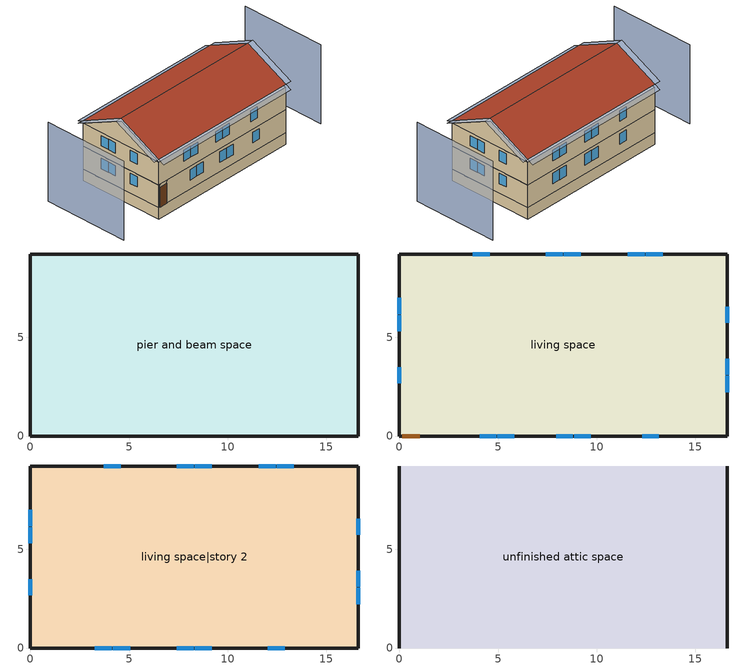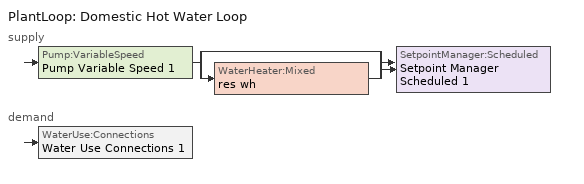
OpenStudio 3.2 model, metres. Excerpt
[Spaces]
pier and beam space
 floor foundation (FloorFndGrndUnfinSlab): 0,0 0,9.23 16.61,9.23 16.61,0 z0
 wall outside (WallExtUninsUnfin): 0,9.23 0,0 16.61,0 16.61,9.23 0,9.23 z0:1.22
living space
 floor to pier and beam space (FloorPBInsFin Reversed): 0,0 0,9.23 16.61,9.23 16.61,0 z1.22
 wall outside (WallExtInsFin): 0,9.23 0,0 0.13,0 1.05,0 16.61,0 16.61,9.23 0,9.23 z1.22:3.66
 window (WindowConstruction): 4.07,0 4.91,0 / 4.97,0 5.81,0 / 7.96,0 8.8,0 / 8.86,0 9.7,0 / 12.3,0 13.14,0 z2.23:3.35; 13.34,9.23 12.49,9.23 / 12.43,9.23 11.58,9.23 / 9.19,9.23 8.34,9.23 / 8.28,9.23 7.42,9.23 / 4.58,9.23 3.73,9.23 z2.21:3.35; 0,7.01 0,6.18 / 0,6.12 0,5.3 / 0,3.49 0,2.67 / 16.61,2.22 16.61,3.05 / 16.61,3.11 16.61,3.93 / 16.61,5.74 16.61,6.56 z2.26:3.35
 door (Door): 0.15,0 1.02,0 z1.22:3.35
living space|story 2
 floor to living space (FloorFinUninsFin): 0,0 0,9.23 16.61,9.23 16.61,0 z3.66
 wall outside (WallExtInsFin): 0,9.23 0,0 16.61,0 16.61,9.23 0,9.23 z3.66:6.1
 window (WindowConstruction): 3.26,0 4.12,0 / 4.18,0 5.05,0 / 7.41,0 8.28,0 / 8.34,0 9.21,0 / 12.03,0 12.89,0 z4.63:5.79; 13.34,9.23 12.49,9.23 / 12.43,9.23 11.58,9.23 / 9.19,9.23 8.34,9.23 / 8.28,9.23 7.42,9.23 / 4.58,9.23 3.73,9.23 z4.65:5.79; 0,7.01 0,6.18 / 0,6.12 0,5.3 / 0,3.49 0,2.67 / 16.61,2.22 16.61,3.05 / 16.61,3.11 16.61,3.93 / 16.61,5.74 16.61,6.56 z4.7:5.79
unfinished attic space
 floor to living space|story 2 (FloorFinInsUnfinAttic): 0,9.23 16.61,9.23 16.61,0 0,0 z6.1
 wall outside (WallExtUninsUnfin): 0,4.61,8.4 0,9.23,6.1 0,0,6.1; 16.61,4.61,8.4 16.61,0,6.1 16.61,9.23,6.1
 roof outside (RoofUnfinInsExt): 16.61,4.61,8.71 0,4.61,8.71 0,0,6.4 16.61,0,6.4; 0,4.61,8.71 16.61,4.61,8.71 16.61,9.23,6.4 0,9.23,6.4
shading: -4.57,9.23 -4.57,0 / 21.19,0 21.19,9.23 z0:8.4; 16.61,5.74 16.61,6.56 / 16.61,2.22 16.61,3.05 / 0,6.12 0,5.3 / 0,7.01 0,6.18 / 0,3.49 0,2.67 / 16.61,3.11 16.61,3.93 z4.7:5.79; 16.61,5.74 16.61,6.56 / 0,6.12 0,5.3 / 0,3.49 0,2.67 / 0,7.01 0,6.18 / 16.61,2.22 16.61,3.05 / 16.61,3.11 16.61,3.93 z2.26:3.35; 9.19,9.23 8.34,9.23 / 13.34,9.23 12.49,9.23 / 4.58,9.23 3.73,9.23 / 8.28,9.23 7.42,9.23 / 12.43,9.23 11.58,9.23 z4.65:5.79; 12.43,9.23 11.58,9.23 / 13.34,9.23 12.49,9.23 / 4.58,9.23 3.73,9.23 / 8.28,9.23 7.42,9.23 / 9.19,9.23 8.34,9.23 z2.21:3.35; 8.86,0 9.7,0 / 7.96,0 8.8,0 / 4.97,0 5.81,0 / 12.3,0 13.14,0 / 4.07,0 4.91,0 z2.23:3.35; 7.41,0 8.28,0 / 4.18,0 5.05,0 / 3.26,0 4.12,0 / 8.34,0 9.21,0 / 12.03,0 12.89,0 z4.63:5.79; 17.22,0,6.4 17.22,4.61,8.71 16.61,4.61,8.71 16.61,0,6.4; -0.61,4.61,8.71 -0.61,0,6.4 0,0,6.4 0,4.61,8.71; 0,-0.61,6.1 16.61,-0.61,6.1 16.61,0,6.4 0,0,6.4; -0.61,9.23,6.4 -0.61,4.61,8.71 0,4.61,8.71 0,9.23,6.4; 17.22,4.61,8.71 17.22,9.23,6.4 16.61,9.23,6.4 16.61,4.61,8.71; 16.61,9.84,6.1 0,9.84,6.1 0,9.23,6.4 16.61,9.23,6.4
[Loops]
PlantLoop 'Domestic Hot Water Loop'
 supply: Pump:VariableSpeed 'Pump Variable Speed 1' > split
  | bypass
  | WaterHeater:Mixed 'res wh'
  join > SetpointManager:Scheduled 'Setpoint Manager Scheduled 1'
 demand: WaterUse:Connections 'Water Use Connections 1'
[Building]
Building 1: North Axis {deg}=90; Standards Number of Stories=2; Standards Number of Above Ground Stories=2; Standards Building Type=singlefamilydetached; Standards Number of Living Units=1
[Site]
Burlington International Ap_VT_USA: Latitude {deg}=44.47; Longitude {deg}=-73.15; Time Zone {hr}=-5; Elevation {m}=101; Terrain=Suburbs
[ClimateZones]
Climate Zone Institution Name 1=Building America; Climate Zone Document Year 1=0; Climate Zone Value 1=Cold
[Site:WaterMainsTemperature]
Calculation Method=Correlation; Annual Average Outdoor Air Temperature {C}=7.86614; Maximum Difference In Monthly Average Outdoor Air Temperatures {deltaC}=28.2745
[Site:GroundTemperature:Deep]
7.86614, 7.86614, 7.86614, 7.86614, 7.86614, 7.86614, 7.86614, 7.86614, 7.86614, 7.86614, 7.86614, 7.86614
[Material] Roughness=Rough
Name | Thickness {m} | Conductivity {W/m-K} | Density {kg/m3} | Specific Heat {J/kg-K} | Thermal Absorptance | Solar Absorptance | Visible Absorptance
Drywall 0.5 in. | 0.0127 | 0.160291 | 801 | 837.4 | 0.9 | 0.5 | 0.1
FloorUATrussandIns | 0.0889 | 0.0564573 | 50.7834 | 1165.1 | 0.9 | 0.5 | 0.9
FloorUAAdditionalCeilingIns | 0.196342 | 0.0539976 | 16.02 | 1046.75
Asphalt Shingles, Medium | 0.009525 | 0.162714 | 1121.4 | 1465.45 | 0.91 | 0.85 | 0.85
RoofSheathing | 0.01905 | 0.115458 | 512.64 | 1214.23 | 0.82 | 0.3 | 0.3
RoofUARoofIns | 0.18415 | 8.02397 | 37.0049 | 1207.88 | 0.91 | 0.85 | 0.91
Vinyl, Light | 0.009525 | 0.089435 | 177.822 | 1046.75 | 0.9 | 0.3 | 0.3
WallSheathing | 0.0127 | 0.115458 | 512.64 | 1214.23 | 0.82 | 0.3 | 0.3
WallStudAndCavity | 0.1397 | 0.0591464 | 148.393 | 1174.04 | 0.9 | 0.3 | 0.9
WallStudAndCavity 1 | 0.0889 | 0.393744 | 83.0341 | 1211.67 | 0.9 | 0.3 | 0.9
WallStudAndCavity 2 | 0.0889 | 0.397942 | 83.0341 | 1211.67 | 0.82 | 0.3 | 0.3
res furniture material living space | 0.1524 | 0.115458 | 640.8 | 1214.23 | 0.9 | 0.6 | 0.1
FloorIns | 0.1397 | 0.0345145 | 106.365 | 1151.69 | 0.82 | 0.3 | 0.3
Wood Floor | 0.015875 | 0.115458 | 544.68 | 1214.23
Floor Covering | 0.0127 | 0.0433444 | 54.468 | 1339.84 | 0.9 | 0.9
FootingMaterial | 0.2032 | 1.803125 | 2242.8 | 837.4 | 0.9
Concrete 4.0 in. | 0.1016 | 1.803125 | 2242.8 | 837.4 | 0.9
FloorFinStudAndAirFloor | 0.1397 | 0.557395 | 67.691 | 1210.98 | 0.9 | 0.5 | 0.9
DoorMaterial | 0.04445 | 0.0612267 | 512.64 | 1214.23 | 0.82 | 0.3 | 0.3
[Construction]
FloorFinInsUnfinAttic: Drywall 0.5 in., FloorUATrussandIns, FloorUAAdditionalCeilingIns
RoofUnfinInsExt: Asphalt Shingles, Medium, RoofSheathing, RoofUARoofIns
WallExtInsFin: Vinyl, Light, WallSheathing, WallStudAndCavity, Drywall 0.5 in.
WallExtUninsUnfin: Vinyl, Light, WallSheathing, WallStudAndCavity 1
WallIntFinUninsFin: WallStudAndCavity 2, Drywall 0.5 in.
res furniture construction living space; res furniture construction living space|story 2: res furniture material living space
FloorPBInsFin Reversed: Floor Covering, Wood Floor, RoofSheathing, FloorIns
FootingConstruction: FootingMaterial
FloorFndGrndUnfinSlab: Concrete 4.0 in.
FloorFinUninsFin: Drywall 0.5 in., FloorFinStudAndAirFloor, RoofSheathing, Wood Floor, Floor Covering
WindowConstruction: WindowMaterial
Door: DoorMaterial
[WindowMaterial:SimpleGlazingSystem]
WindowMaterial: U-Factor {W/m2-K}=1.93052; Solar Heat Gain Coefficient=0.49
[ThermalZone] Use Ideal Air Loads=No
Name | Thermostat
living zone | living zone temperature setpoint
unfinished attic zone; pier and beam zone
[Sizing:Zone] Zone Cooling Design Supply Air Temperature Input Method=SupplyAirTemperature; Zone Cooling Design Supply Air Temperature {C}=14; Zone Cooling Design Supply Air Temperature Difference {deltaC}=11.11; Zone Heating Design Supply Air Temperature Input Method=SupplyAirTemperature; Zone Heating Design Supply Air Temperature {C}=40; Zone Heating Design Supply Air Temperature Difference {deltaC}=11.11; Zone Cooling Design Supply Air Humidity Ratio {kg-H2O/kg-air}=0.0085; Zone Heating Design Supply Air Humidity Ratio {kg-H2O/kg-air}=0.008; Cooling Design Air Flow Method=DesignDay; Heating Design Air Flow Method=DesignDay; Account for Dedicated Outdoor Air System=No; Dedicated Outdoor Air System Control Strategy=NeutralSupplyAir; Dedicated Outdoor Air Low Setpoint Temperature for Design {C}=autosize; Dedicated Outdoor Air High Setpoint Temperature for Design {C}=autosize
living zone; unfinished attic zone; pier and beam zone
[Zone equipment]
living zone: res unit heater propane unitary system
[Space]
Name | Space Type | Thermal Zone | Building Unit
living space; living space|story 2 | Space Type 1 | living zone | unit 1
unfinished attic space | Space Type 2 | unfinished attic zone
pier and beam space | Space Type 3 | pier and beam zone
[SpaceType]
Name | Standards Space Type
Space Type 1 | living
Space Type 2 | unfinished attic
Space Type 3 | pier and beam
[BuildingUnit]
unit 1: Building Unit Type=Residential
[External:File]
schedules.csv: File=schedules.csv
[People:Definition] Number of People Calculation Method=People; Number of People {people}=1; Fraction Radiant=0.319734; Sensible Heat Fraction=0.573; Carbon Dioxide Generation Rate {m3/s-W}=0; Enable ASHRAE 55 Comfort Warnings=No; Mean Radiant Temperature Calculation Type=ZoneAveraged
res occupants|living space; res occupants|living space|story 2
[People] Number of People Schedule=occupants; Activity Level Schedule=res occupants activity schedule; Multiplier=1
Name | People Definition | Space or SpaceType
res occupants|living space | res occupants|living space | living space
res occupants|living space|story 2 | res occupants|living space|story 2 | living space|story 2
[InternalMass:Definition] Design Level Calculation Method=SurfaceArea
Name | Construction | Surface Area {m2}
living space Partition; living space|story 2 Partition | WallIntFinUninsFin | 153.336
res furniture mass living space | res furniture construction living space | 61.3346
res furniture mass living space|story 2 | res furniture construction living space|story 2 | 61.3346
[InternalMass] Multiplier=1
Name | Internal Mass Definition | Space or SpaceType
living space Partition | living space Partition | living space
living space|story 2 Partition | living space|story 2 Partition | living space|story 2
res furniture mass living space | res furniture mass living space | living space
res furniture mass living space|story 2 | res furniture mass living space|story 2 | living space|story 2
[Foundation:Kiva]
Foundation Kiva 1: Wall Height Above Grade {m}=0.2032; Wall Depth Below Slab {m}=0.2032; Footing Wall Construction=FootingConstruction
[Foundation:Kiva:Settings]
Soil Conductivity {W/m-K}=1.731; Soil Density {kg/m3}=1842.3; Soil Specific Heat {J/kg-K}=418.7; Ground Solar Absorptivity=0.9; Ground Thermal Absorptivity=0.9; Ground Surface Roughness {m}=0.03; Far-Field Width {m}=40; Deep-Ground Boundary Condition=ZeroFlux; Deep-Ground Depth {m}=40; Minimum Cell Dimension {m}=0.02; Maximum Cell Growth Coefficient=1.5; Simulation Timestep=Hourly
[SurfaceProperty:ExposedFoundationPerimeter]
Surface 18: Exposed Perimeter Calculation Method=TotalExposedPerimeter; Total Exposed Perimeter {m}=51.6862
[PlantLoop]
Domestic Hot Water Loop: Glycol Concentration=0; Maximum Loop Flow Rate {m3/s}=0.01; Plant Loop Volume {m3}=0.003; Load Distribution Scheme=Optimal
[Sizing:Plant]
Domestic Hot Water Loop: Loop Type=Heating; Design Loop Exit Temperature {C}=51.6667; Loop Design Temperature Difference {deltaC}=5.55556; Sizing Option=NonCoincident; Zone Timesteps in Averaging Window=1; Coincident Sizing Factor Mode=None
[Pump:VariableSpeed]
Pump Variable Speed 1: Rated Flow Rate {m3/s}=0.01; Rated Pump Head {Pa}=1; Rated Power Consumption {W}=0; Motor Efficiency=1; Fraction of Motor Inefficiencies to Fluid Stream=0; Coefficient 1 of the Part Load Performance Curve=0; Coefficient 2 of the Part Load Performance Curve=1; Coefficient 3 of the Part Load Performance Curve=0; Coefficient 4 of the Part Load Performance Curve=0; Pump Control Type=Intermittent; Skin Loss Radiative Fraction=0.5; Design Power Sizing Method=PowerPerFlowPerPressure; Design Electric Power per Unit Flow Rate {W/(m3/s)}=348701.1; Design Shaft Power per Unit Flow Rate per Unit Head {W-s/m3-Pa}=1.28205; Design Minimum Flow Rate Fraction=0
[SetpointManager:Scheduled]
Setpoint Manager Scheduled 1: Control Variable=Temperature; Schedule=dhw temp
[WaterHeater:Mixed]
res wh: Tank Volume {m3}=0.00378541; Setpoint Temperature Schedule=WH Setpoint Temp; Deadband Temperature Difference {deltaC}=0; Maximum Temperature Limit {C}=99; Heater Control Type=Modulate; Heater Maximum Capacity {W}=2.93071e+10; Heater Minimum Capacity {W}=0; Heater Fuel Type=Propane; Heater Thermal Efficiency=0.7544; Off Cycle Parasitic Fuel Consumption Rate {W}=7.772; Off Cycle Parasitic Fuel Type=Electricity; Off Cycle Parasitic Heat Fraction to Tank=0; On Cycle Parasitic Fuel Consumption Rate {W}=7.772; On Cycle Parasitic Fuel Type=Electricity; On Cycle Parasitic Heat Fraction to Tank=0; Ambient Temperature Indicator=ThermalZone; Ambient Temperature Thermal Zone=living zone; Off Cycle Loss Coefficient to Ambient Temperature {W/K}=0; Off Cycle Loss Fraction to Thermal Zone=1; On Cycle Loss Coefficient to Ambient Temperature {W/K}=0; On Cycle Loss Fraction to Thermal Zone=1; Use Side Effectiveness=1; Source Side Effectiveness=1; Use Side Design Flow Rate {m3/s}=autosize; Source Side Design Flow Rate {m3/s}=autosize; Indirect Water Heating Recovery Time {hr}=1.5; Source Side Flow Control Mode=IndirectHeatPrimarySetpoint
[WaterHeater:Sizing]
res wh: Design Mode=PeakDraw; Time Storage Can Meet Peak Draw {hr}=0.538503; Time for Tank Recovery {hr}=0; Nominal Tank Volume for Autosizing Plant Connections {m3}=1
[WaterUse:Connections]
Water Use Connections 1: Drain Water Heat Exchanger Type=None; Drain Water Heat Exchanger Destination=Plant; Water Use Equipment Name 1=res shower; Water Use Equipment Name 2=res sink; Water Use Equipment Name 3=res bath; Water Use Equipment Name 4=res shower dist; Water Use Equipment Name 5=res sink dist; Water Use Equipment Name 6=res bath dist; Water Use Equipment Name 7=res cw; Water Use Equipment Name 8=res dw
[WaterUse:Equipment:Definition]
Name | Peak Flow Rate {m3/s} | Target Temperature Schedule
res shower | 5.29336e-05 | fixtures temperature schedule
res sink | 2.66006e-05 | fixtures temperature schedule
res bath | 0.000119359 | fixtures temperature schedule
res shower dist; res sink dist; res bath dist | 0 | fixtures temperature schedule
res cw | 3.68262e-06 | res cw temperature schedule
res dw | 6.8546e-06 | res dw temperature schedule
[WaterUse:Equipment] Space=living space
Name | Water Use Equipment Definition | Flow Rate Fraction Schedule
res shower | res shower | showers
res sink | res sink | sinks
res bath | res bath | baths
res shower dist | res shower dist | showers
res sink dist | res sink dist | sinks
res bath dist | res bath dist | baths
res cw | res cw | clothes_washer
res dw | res dw | dishwasher
[OtherEquipment:Definition] Design Level Calculation Method=EquipmentLevel
Name | Design Level {W} | Fraction Latent | Fraction Radiant | Fraction Lost
res shower | 1653.49 | 0.487118 | 0 | 0
res sink | 319.903 | 0.311976 | 0 | 0
res bath | 1867.22 | 0 | 0 | 0
res hot water distribution | 2426.42 | 0 | 0 | 0
res range propane | 1865.16 | 0.2 | 0.18 | 0.5
[OtherEquipment] Space or SpaceType=living space
Name | Other Equipment Definition | Schedule | Fuel Type
res shower | res shower | showers
res sink | res sink | sinks
res bath | res bath | baths
res hot water distribution | res hot water distribution | showers
res range propane | res range propane | cooking_range | Propane
[EnergyManagementSystem:Sensor]
Name | Output Variable or Output Meter Index Key | Output Variable or Output Meter
res_shower_vol | res shower | Water Use Equipment Hot Water Volume
res_shower_tout | res wh | Water Heater Use Side Outlet Temperature
res_shower_mixsp | fixtures temperature schedule | Schedule Value
res_nv_pb_s |  | Site Outdoor Air Barometric Pressure
res_af_vw_s |  | Site Wind Speed
res_nv_wt_s |  | Site Outdoor Air Humidity Ratio
res_af_1_tin_s | living zone | Zone Mean Air Temperature
res_af_1_tt_s | living zone | Zone Outdoor Air Drybulb Temperature
res_nv_1_nva_s | res nv_1 avail schedule | Schedule Value
res_nv_1_sp_s | res nv_1 temp schedule | Schedule Value
res_infil_1_range_sch_s | res mv_1 range exhaust schedule | Schedule Value
res_infil_1_bath_sch_s | res mv_1 bath exhaust schedule | Schedule Value
res_infil_1_dryer_sch_s | clothes_dryer_exhaust | Schedule Value
res_infil_1_wh_sch_s | Always On Discrete | Schedule Value
[EnergyManagementSystem:Program]
res_shower_sag: If res_shower_vol > 0; Set ShowerTime=SystemTimeStep; Else; Set ShowerTime=0; EndIf; If (res_shower_vol > 0) && (res_shower_mixsp > res_shower_tout); Set ShowerSag=SystemTimeStep; Set ShowerE=res_shower_vol*4141170*(res_shower_mixsp-res_shower_tout); Else; Set ShowerSag=0; Set ShowerE=0; EndIf
res_nv_1_program: Set Tdiff = res_af_1_tin_s-res_af_1_tt_s; Set dT = (@Abs Tdiff); Set pt = (@RhFnTdbWPb res_af_1_tt_s res_nv_wt_s res_nv_pb_s); Set NVA = 11978.043102135098; Set Cs = 0.00017926040778923255; Set Cw = 9.737000237749344e-05; Set MNV = 4.154396026675191; Set MHR = 0.0115; Set MRH = 0.7; Set temp1 = (res_nv_1_nva_s*NVA); Set SGNV = temp1*((((Cs*dT)+(Cw*(res_af_vw_s^2)))^0.5)/1000); If (res_nv_wt_s<MHR) && (pt<MRH) && (res_af_1_tin_s>res_nv_1_sp_s); Set temp2 = (res_af_1_tin_s-res_nv_1_sp_s); Set NVadj1 = temp2/(res_af_1_tin_s-res_af_1_tt_s); Set NVadj2 = (@Min NVadj1 1); Set NVadj3 = (@Max NVadj2 0); Set NVadj = SGNV*NVadj3; Set res_nv_1_flow_act = (@Min NVadj MNV); Else; Set res_nv_1_flow_act = 0; EndIf
res_infil_1_program: Set p_m = 0.14; Set p_s = 0.22; Set s_m = 270; Set s_s = 370; Set z_m = 9.99744; Set z_s = 4.8768; Set f_t = (((s_m/z_m)^p_m)*((z_s/s_s)^p_s)); Set Tdiff = res_af_1_tin_s-res_af_1_tt_s; Set dT = @Abs Tdiff; Set c = 0.0965; Set Cs = 0.0878; Set Cw = 0.1023; Set n = 0.65; Set sft = (f_t*0.5); Set temp1 = ((c*Cw)*((sft*res_af_vw_s)^(2*n)))^2; Set Qn = (((c*Cs*(dT^n))^2)+temp1)^0.5; Set Tdiff = res_af_1_tin_s-res_af_1_tt_s; Set QWHV = res_infil_1_wh_sch_s*0.0; Set Qrange = res_infil_1_range_sch_s*0.0472; Set Qdryer = res_infil_1_dryer_sch_s*0.0472; Set Qbath = res_infil_1_bath_sch_s*0.0472; Set QductsOut = 0; Set QductsIn = 0; Set Qout = Qrange+Qbath+Qdryer+QductsOut; Set Qin = QWHV+QductsIn; Set faneff_wh = 1; Set res_infil_1_house_fan_act = (QWHV*300)/faneff_wh*0; Set faneff_sp = 0.4719474432000001; Set res_infil_1_range_fan_act = (Qrange*300)/faneff_sp; Set res_infil_1_bath_fan_act = (Qbath*300)/faneff_sp; Set Qfan = (@Max Qout Qin); If Qfan > 0; Set Qavg = ((Qout + Qin) / 2.0); If ((@Abs (Qout - Qavg)) / Qavg) <= 0.1; Set phi = 1; Else; Set phi = (Qn / (Qn + Qfan)); EndIf; Set Qinf_adj = phi * Qn; Else; Set Qinf_adj = Qn; EndIf; Set res_infil_1_flow_act = Qfan + Qinf_adj
[EnergyManagementSystem:ProgramCallingManager]
res shower sag: EndOfSystemTimestepAfterHVACReporting; res_shower_sag
res af_1 program calling manager: BeginTimestepBeforePredictor; res_infil_1_program; res_nv_1_program
[EnergyManagementSystem:OutputVariable] Type of Data in Variable=Summed; Update Frequency=SystemTimestep; EMS Program or Subroutine=res_shower_sag
Name | EMS Variable | Units
Unmet Shower Energy|unit 1 | ShowerE | J
Unmet Shower Time|unit 1 | ShowerSag | hr
Shower Draw Time|unit 1 | ShowerTime | hr
[Coil:Heating:Gas]
res unit heater propane heating coil: Availability Schedule=Always On Discrete; Gas Burner Efficiency=0.68; Nominal Capacity {W}=14777.9; Parasitic Electric Load {W}=0; Parasitic Gas Load {W}=0; Fuel Type=Propane
[Fan:OnOff]
res unit heater propane htg supply fan: Availability Schedule=Always On Discrete; Fan Total Efficiency=1; Pressure Rise {Pa}=0; Maximum Flow Rate {m3/s}=0.62433; Motor Efficiency=1; Motor In Airstream Fraction=1; Fan Power Ratio Function of Speed Ratio Curve=Fan On Off Power Curve; Fan Efficiency Ratio Function of Speed Ratio Curve=Fan On Off Efficiency Curve
[AirLoopHVAC:UnitarySystem]
res unit heater propane unitary system: Control Type=Load; Controlling Zone or Thermostat Location=living zone; Dehumidification Control Type=None; Availability Schedule=Always On Discrete; Supply Fan=res unit heater propane htg supply fan; Fan Placement=BlowThrough; Supply Air Fan Operating Mode Schedule=Always Off Discrete; Heating Coil=res unit heater propane heating coil; DX Heating Coil Sizing Ratio=1; Use DOAS DX Cooling Coil=No; DOAS DX Cooling Coil Leaving Minimum Air Temperature {C}=2; Latent Load Control=SensibleOnlyLoadControl; Supply Air Flow Rate Method During Cooling Operation=SupplyAirFlowRate; Supply Air Flow Rate During Cooling Operation {m3/s}=0; Supply Air Flow Rate Method During Heating Operation=SupplyAirFlowRate; Supply Air Flow Rate During Heating Operation {m3/s}=0.624325; Supply Air Flow Rate When No Cooling or Heating is Required {m3/s}=0; Maximum Supply Air Temperature {C}=48.8889; Maximum Outdoor Dry-Bulb Temperature for Supplemental Heater Operation {C}=21; Maximum Cycling Rate {cycles/hr}=2.5; Heat Pump Time Constant {s}=60; Fraction of On-Cycle Power Use=0.01; Heat Pump Fan Delay Time {s}=60; Ancilliary On-Cycle Electric Power {W}=0; Ancilliary Off-Cycle Electric Power {W}=0
[ThermostatSetpoint:DualSetpoint]
living zone temperature setpoint: Heating Setpoint Temperature Schedule=res heating setpoint; Cooling Setpoint Temperature Schedule=res cooling setpoint
[ElectricEquipment:Definition] Design Level Calculation Method=EquipmentLevel
Name | Design Level {W} | Fraction Latent | Fraction Radiant | Fraction Lost
res ceil fan | 12.3918 | 0 | 0.558 | 0
res refrig | 65.0889 | 0 | 0 | 0
res cw | 341.162 | 0 | 0.48 | 0.2
res cd electric | 3093.07 | 0.05 | 0.09 | 0.8
res dw | 1102.76 | 0.15 | 0.36 | 0.25
res range electric | 179.132 | 0.3 | 0.24 | 0.3
res misc plug loads|living space; res misc plug loads|living space|story 2 | 270.093 | 0.021 | 0.558 | 0.049
res infil_1 house fan; res infil_1 range fan; res infil_1 bath fan | 0 | 0 | 0 | 1
[ElectricEquipment]
Name | Electric Equipment Definition | Space or SpaceType | Schedule
res ceil fan | res ceil fan | living space | ceiling_fan
res refrig | res refrig | living space | res refrig schedule
res cw | res cw | living space | clothes_washer_power
res cd electric | res cd electric | living space | clothes_dryer
res dw | res dw | living space | dishwasher_power
res range electric | res range electric | living space | cooking_range
res misc plug loads|living space | res misc plug loads|living space | living space | plug_loads
res misc plug loads|living space|story 2 | res misc plug loads|living space|story 2 | living space|story 2 | plug_loads
res infil_1 house fan | res infil_1 house fan | living space | Always On Discrete
res infil_1 range fan | res infil_1 range fan | living space | Always On Discrete
res infil_1 bath fan | res infil_1 bath fan | living space | Always On Discrete
[Lights:Definition] Design Level Calculation Method=LightingLevel; Lighting Level {W}=712.724; Fraction Radiant=0.6; Fraction Visible=0.2; Return Air Fraction=0
res lighting interior living space; res lighting interior living space|story 2
[Lights] Schedule=lighting_interior; Fraction Replaceable=1
Name | Lights Definition | Space or SpaceType
res lighting interior living space | res lighting interior living space | living space
res lighting interior living space|story 2 | res lighting interior living space|story 2 | living space|story 2
[Exterior:Lights:Definition]
res lighting exterior: Design Level {W}=64.8089
[Exterior:Lights]
res lighting exterior: Exterior Lights Definition=res lighting exterior; Schedule=lighting_exterior
[SpaceInfiltration:DesignFlowRate] Schedule=Always On Discrete
Name | Space or SpaceType | Design Flow Rate Calculation Method | Air Changes per Hour {1/hr} | Constant Term Coefficient | Temperature Term Coefficient | Velocity Term Coefficient | Velocity Squared Term Coefficient | Design Flow Rate {m3/s}
res infil|pier and beam space | pier and beam space | AirChanges/Hour | 100 | 1 | 0 | 0 | 0
res nv_1 flow; res infil_1 flow | living space | Flow/Space |  |  |  |  |  | 0
[SpaceInfiltration:EffectiveLeakageArea]
res infil|unfinished attic space: Space or SpaceType=unfinished attic space; Schedule=Always On Discrete; Effective Air Leakage Area {cm2}=5106.1; Stack Coefficient=0.000181537; Wind Coefficient=4.61843e-05
[EnergyManagementSystem:Actuator]
Name | Actuated Component | Actuated Component Type | Actuated Component Control Type
res_nv_1_flow_act | res nv_1 flow | Zone Infiltration | Air Exchange Flow Rate
res_infil_1_house_fan_act | res infil_1 house fan | ElectricEquipment | Electricity Rate
res_infil_1_range_fan_act | res infil_1 range fan | ElectricEquipment | Electricity Rate
res_infil_1_bath_fan_act | res infil_1 bath fan | ElectricEquipment | Electricity Rate
res_infil_1_flow_act | res infil_1 flow | Zone Infiltration | Air Exchange Flow Rate
[Schedule:File] External File=schedules.csv; Rows to Skip at Top=1; Number of Hours of Data=8760; Minutes per Item=15
Name | Column Number
occupants | 1
showers | 14
sinks | 15
baths | 13
ceiling_fan | 16
clothes_washer | 9
clothes_washer_power | 10
clothes_dryer | 11
dishwasher | 7
dishwasher_power | 8
cooking_range | 6
lighting_interior | 2
lighting_exterior | 3
plug_loads | 17
clothes_dryer_exhaust | 12
[Schedule:Constant]
Name | Value
res occupants activity schedule | 112.539
dhw temp; WH Setpoint Temp | 51.6667
fixtures temperature schedule | 43.3333
Always On Discrete | 1
Always Off Discrete | 0
res cw temperature schedule; res dw temperature schedule | 52.666
[Schedule:Ruleset]
Name | Default Day Schedule | Summer Design Day Schedule | Winter Design Day Schedule
res heating setpoint | Schedule Day 6 | res heating setpoint summer design | res heating setpoint winter design
res cooling setpoint | Schedule Day 7 | res cooling setpoint summer design | res cooling setpoint winter design
res refrig schedule | Schedule Day 8 | res refrig schedule summer design | res refrig schedule winter design
res nv_1 temp schedule | Schedule Day 11
res nv_1 avail schedule | Schedule Day 12
res mv_1 range exhaust schedule | Schedule Day 15 | res mv_1 range exhaust schedule summer design | res mv_1 range exhaust schedule winter design
res mv_1 bath exhaust schedule | Schedule Day 16 | res mv_1 bath exhaust schedule summer design | res mv_1 bath exhaust schedule winter design
[Schedule:Day]
Schedule Day 6; Schedule Day 7; Schedule Day 8; res refrig schedule winter design; Schedule Day 11; Schedule Day 12; Schedule Day 15; res mv_1 range exhaust schedule winter design; Schedule Day 16; res mv_1 bath exhaust schedule winter design: 24, 0, 0
res heating setpoint allday1; res heating setpoint allday2; res heating setpoint allday3; res heating setpoint allday4; res heating setpoint allday5; res heating setpoint allday6; res heating setpoint allday7; res heating setpoint allday8; res heating setpoint allday9; res heating setpoint allday10; res heating setpoint allday11; res heating setpoint allday12: 9, 0, 18.3333, 24, 0, 20
res heating setpoint winter design; res cooling setpoint winter design: 24, 0, 21.1111
res heating setpoint summer design; res cooling setpoint summer design: 24, 0, 23.8889
res cooling setpoint allday1; res cooling setpoint allday2; res cooling setpoint allday3; res cooling setpoint allday4; res cooling setpoint allday5; res cooling setpoint allday9; res cooling setpoint allday10; res cooling setpoint allday11; res cooling setpoint allday12: 24, 0, 22.2222
res cooling setpoint allday6; res cooling setpoint allday7; res cooling setpoint allday8: 1, 0, 22.2222, 2, 0, 22.2222, 3, 0, 22.2222, 4, 0, 22.2222, 5, 0, 22.2222, 6, 0, 22.2222, 7, 0, 22.2222, 8, 0, 22.2222, 9, 0, 22.2222, 10, 0, 22.2222, 11, 0, 22.2222, 12, 0, 22.2222, 13, 0, 22.2222, 14, 0, 22.2222, 15, 0, 22.2222, 16, 0, 22.2222, 17, 0, 22.2222, 18, 0, 22.2222, 19, 0, 22.2222, 20, 0, 22.2222, 21, 0, 22.2222, 22, 0, 22.2222, 23, 0, 22.2222, 24, 0, 22.2222
res refrig schedule allday1; res refrig schedule allday12: 1, 0, 0.610949, 2, 0, 0.595675, 3, 0, 0.580401, 4, 0, 0.565128, 6, 0, 0.549854, 7, 0, 0.580401, 8, 0, 0.610949, 10, 0, 0.626223, 12, 0, 0.610949, 15, 0, 0.641496, 16, 0, 0.626223, 17, 0, 0.672044, 18, 0, 0.733139, 19, 0, 0.763686, 20, 0, 0.733139, 21, 0, 0.717865, 22, 0, 0.702591, 23, 0, 0.672044, 24, 0, 0.626223
res refrig schedule allday2: 1, 0, 0.609489, 2, 0, 0.594252, 3, 0, 0.579015, 4, 0, 0.563777, 6, 0, 0.54854, 7, 0, 0.579015, 8, 0, 0.609489, 10, 0, 0.624726, 12, 0, 0.609489, 15, 0, 0.639964, 16, 0, 0.624726, 17, 0, 0.670438, 18, 0, 0.731387, 19, 0, 0.761861, 20, 0, 0.731387, 21, 0, 0.71615, 22, 0, 0.700912, 23, 0, 0.670438, 24, 0, 0.624726
res refrig schedule allday3; res refrig schedule allday4; res refrig schedule allday5: 1, 0, 0.791241, 2, 0, 0.77146, 3, 0, 0.751679, 4, 0, 0.731898, 6, 0, 0.712117, 7, 0, 0.751679, 8, 0, 0.791241, 10, 0, 0.811022, 12, 0, 0.791241, 15, 0, 0.830803, 16, 0, 0.811022, 17, 0, 0.870365, 18, 0, 0.949489, 19, 0, 0.989051, 20, 0, 0.949489, 21, 0, 0.929708, 22, 0, 0.909927, 23, 0, 0.870365, 24, 0, 0.811022
res refrig schedule allday6; res refrig schedule allday7; res refrig schedule allday8; res refrig schedule allday9: 1, 0, 0.8, 2, 0, 0.78, 3, 0, 0.76, 4, 0, 0.74, 6, 0, 0.72, 7, 0, 0.76, 8, 0, 0.8, 10, 0, 0.82, 12, 0, 0.8, 15, 0, 0.84, 16, 0, 0.82, 17, 0, 0.88, 18, 0, 0.96, 19, 0, 1, 20, 0, 0.96, 21, 0, 0.94, 22, 0, 0.92, 23, 0, 0.88, 24, 0, 0.82
res refrig schedule allday10: 1, 0, 0.679562, 2, 0, 0.662573, 3, 0, 0.645584, 4, 0, 0.628595, 6, 0, 0.611606, 7, 0, 0.645584, 8, 0, 0.679562, 10, 0, 0.696551, 12, 0, 0.679562, 15, 0, 0.71354, 16, 0, 0.696551, 17, 0, 0.747518, 18, 0, 0.815474, 19, 0, 0.849453, 20, 0, 0.815474, 21, 0, 0.798485, 22, 0, 0.781496, 23, 0, 0.747518, 24, 0, 0.696551
res refrig schedule allday11: 1, 0, 0.675182, 2, 0, 0.658303, 3, 0, 0.641423, 4, 0, 0.624544, 6, 0, 0.607664, 7, 0, 0.641423, 8, 0, 0.675182, 10, 0, 0.692062, 12, 0, 0.675182, 15, 0, 0.708942, 16, 0, 0.692062, 17, 0, 0.742701, 18, 0, 0.810219, 19, 0, 0.843978, 20, 0, 0.810219, 21, 0, 0.793339, 22, 0, 0.77646, 23, 0, 0.742701, 24, 0, 0.692062
res refrig schedule summer design; res mv_1 range exhaust schedule summer design; res mv_1 bath exhaust schedule summer design: 24, 0, 1
res nv_1 temp schedule allday1; res nv_1 temp schedule allday2; res nv_1 temp schedule allday3; res nv_1 temp schedule allday4; res nv_1 temp schedule allday10; res nv_1 temp schedule allday11; res nv_1 temp schedule allday12: 24, 0, 21.6667
res nv_1 temp schedule allday5; res nv_1 temp schedule allday6; res nv_1 temp schedule allday9: 24, 0, 20.5556
res nv_1 temp schedule allday7; res nv_1 temp schedule allday8: 9, 0, 18.8889, 24, 0, 20.5556
res nv_1 availability schedule allday1 on; res nv_1 availability schedule allday1 on 1; res nv_1 availability schedule allday1 on 2; res nv_1 availability schedule allday1 on 3; res nv_1 availability schedule allday1 on 4; res nv_1 availability schedule allday1 on 5; res nv_1 availability schedule allday1 on 6; res nv_1 availability schedule allday1 on 7; res nv_1 availability schedule allday1 on 8; res nv_1 availability schedule allday1 on 9; res nv_1 availability schedule allday1 on 10; res nv_1 availability schedule allday1 on 11: 1, 0, 1, 2, 0, 1, 3, 0, 1, 4, 0, 1, 5, 0, 1, 6, 0, 1, 7, 0, 1, 8, 0, 1, 9, 0, 1, 10, 0, 1, 11, 0, 1, 12, 0, 1, 13, 0, 1, 14, 0, 1, 15, 0, 1, 16, 0, 1, 17, 0, 1, 18, 0, 1, 19, 0, 1, 20, 0, 1, 21, 0, 1, 22, 0, 1, 23, 0, 1, 24, 0, 1
res mv_1 range exhaust schedule allday1; res mv_1 range exhaust schedule allday2; res mv_1 range exhaust schedule allday3; res mv_1 range exhaust schedule allday4; res mv_1 range exhaust schedule allday5; res mv_1 range exhaust schedule allday6; res mv_1 range exhaust schedule allday7; res mv_1 range exhaust schedule allday8; res mv_1 range exhaust schedule allday9; res mv_1 range exhaust schedule allday10; res mv_1 range exhaust schedule allday11; res mv_1 range exhaust schedule allday12; res mv_1 bath exhaust schedule allday1; res mv_1 bath exhaust schedule allday2; res mv_1 bath exhaust schedule allday3; res mv_1 bath exhaust schedule allday4; res mv_1 bath exhaust schedule allday5; res mv_1 bath exhaust schedule allday6; res mv_1 bath exhaust schedule allday7; res mv_1 bath exhaust schedule allday8; res mv_1 bath exhaust schedule allday9; res mv_1 bath exhaust schedule allday10; res mv_1 bath exhaust schedule allday11; res mv_1 bath exhaust schedule allday12: 11, 0, 0, 12, 0, 1, 24, 0, 0
[Schedule:Rule] Apply Monday=Yes; Apply Wednesday=Yes; Apply Friday=Yes; Date Specification Type=DateRange; Start Day=1
Name | Schedule Ruleset | Rule Order | Day Schedule | Apply Sunday | Apply Tuesday | Apply Thursday | Apply Saturday | Start Month | End Month | End Day
res heating setpoint allday rule1 | res heating setpoint | 11 | res heating setpoint allday1 | Yes | Yes | Yes | Yes | 1 | 1 | 31
res heating setpoint allday rule2 | res heating setpoint | 10 | res heating setpoint allday2 | Yes | Yes | Yes | Yes | 2 | 2 | 28
res heating setpoint allday rule3 | res heating setpoint | 9 | res heating setpoint allday3 | Yes | Yes | Yes | Yes | 3 | 3 | 31
res heating setpoint allday rule4 | res heating setpoint | 8 | res heating setpoint allday4 | Yes | Yes | Yes | Yes | 4 | 4 | 30
res heating setpoint allday rule5 | res heating setpoint | 7 | res heating setpoint allday5 | Yes | Yes | Yes | Yes | 5 | 5 | 31
res heating setpoint allday rule6 | res heating setpoint | 6 | res heating setpoint allday6 | Yes | Yes | Yes | Yes | 6 | 6 | 30
res heating setpoint allday rule7 | res heating setpoint | 5 | res heating setpoint allday7 | Yes | Yes | Yes | Yes | 7 | 7 | 31
res heating setpoint allday rule8 | res heating setpoint | 4 | res heating setpoint allday8 | Yes | Yes | Yes | Yes | 8 | 8 | 31
res heating setpoint allday rule9 | res heating setpoint | 3 | res heating setpoint allday9 | Yes | Yes | Yes | Yes | 9 | 9 | 30
res heating setpoint allday rule10 | res heating setpoint | 2 | res heating setpoint allday10 | Yes | Yes | Yes | Yes | 10 | 10 | 31
res heating setpoint allday rule11 | res heating setpoint | 1 | res heating setpoint allday11 | Yes | Yes | Yes | Yes | 11 | 11 | 30
res heating setpoint allday rule12 | res heating setpoint | 0 | res heating setpoint allday12 | Yes | Yes | Yes | Yes | 12 | 12 | 31
res cooling setpoint allday rule1 | res cooling setpoint | 11 | res cooling setpoint allday1 | Yes | Yes | Yes | Yes | 1 | 1 | 31
res cooling setpoint allday rule2 | res cooling setpoint | 10 | res cooling setpoint allday2 | Yes | Yes | Yes | Yes | 2 | 2 | 28
res cooling setpoint allday rule3 | res cooling setpoint | 9 | res cooling setpoint allday3 | Yes | Yes | Yes | Yes | 3 | 3 | 31
res cooling setpoint allday rule4 | res cooling setpoint | 8 | res cooling setpoint allday4 | Yes | Yes | Yes | Yes | 4 | 4 | 30
res cooling setpoint allday rule5 | res cooling setpoint | 7 | res cooling setpoint allday5 | Yes | Yes | Yes | Yes | 5 | 5 | 31
res cooling setpoint allday rule6 | res cooling setpoint | 6 | res cooling setpoint allday6 | Yes | Yes | Yes | Yes | 6 | 6 | 30
res cooling setpoint allday rule7 | res cooling setpoint | 5 | res cooling setpoint allday7 | Yes | Yes | Yes | Yes | 7 | 7 | 31
res cooling setpoint allday rule8 | res cooling setpoint | 4 | res cooling setpoint allday8 | Yes | Yes | Yes | Yes | 8 | 8 | 31
res cooling setpoint allday rule9 | res cooling setpoint | 3 | res cooling setpoint allday9 | Yes | Yes | Yes | Yes | 9 | 9 | 30
res cooling setpoint allday rule10 | res cooling setpoint | 2 | res cooling setpoint allday10 | Yes | Yes | Yes | Yes | 10 | 10 | 31
res cooling setpoint allday rule11 | res cooling setpoint | 1 | res cooling setpoint allday11 | Yes | Yes | Yes | Yes | 11 | 11 | 30
res cooling setpoint allday rule12 | res cooling setpoint | 0 | res cooling setpoint allday12 | Yes | Yes | Yes | Yes | 12 | 12 | 31
res refrig schedule allday rule1 | res refrig schedule | 11 | res refrig schedule allday1 | Yes | Yes | Yes | Yes | 1 | 1 | 31
res refrig schedule allday rule2 | res refrig schedule | 10 | res refrig schedule allday2 | Yes | Yes | Yes | Yes | 2 | 2 | 28
res refrig schedule allday rule3 | res refrig schedule | 9 | res refrig schedule allday3 | Yes | Yes | Yes | Yes | 3 | 3 | 31
res refrig schedule allday rule4 | res refrig schedule | 8 | res refrig schedule allday4 | Yes | Yes | Yes | Yes | 4 | 4 | 30
res refrig schedule allday rule5 | res refrig schedule | 7 | res refrig schedule allday5 | Yes | Yes | Yes | Yes | 5 | 5 | 31
res refrig schedule allday rule6 | res refrig schedule | 6 | res refrig schedule allday6 | Yes | Yes | Yes | Yes | 6 | 6 | 30
res refrig schedule allday rule7 | res refrig schedule | 5 | res refrig schedule allday7 | Yes | Yes | Yes | Yes | 7 | 7 | 31
res refrig schedule allday rule8 | res refrig schedule | 4 | res refrig schedule allday8 | Yes | Yes | Yes | Yes | 8 | 8 | 31
res refrig schedule allday rule9 | res refrig schedule | 3 | res refrig schedule allday9 | Yes | Yes | Yes | Yes | 9 | 9 | 30
res refrig schedule allday rule10 | res refrig schedule | 2 | res refrig schedule allday10 | Yes | Yes | Yes | Yes | 10 | 10 | 31
res refrig schedule allday rule11 | res refrig schedule | 1 | res refrig schedule allday11 | Yes | Yes | Yes | Yes | 11 | 11 | 30
res refrig schedule allday rule12 | res refrig schedule | 0 | res refrig schedule allday12 | Yes | Yes | Yes | Yes | 12 | 12 | 31
res nv_1 temp schedule allday rule1 | res nv_1 temp schedule | 11 | res nv_1 temp schedule allday1 | Yes | Yes | Yes | Yes | 1 | 1 | 31
res nv_1 temp schedule allday rule2 | res nv_1 temp schedule | 10 | res nv_1 temp schedule allday2 | Yes | Yes | Yes | Yes | 2 | 2 | 28
res nv_1 temp schedule allday rule3 | res nv_1 temp schedule | 9 | res nv_1 temp schedule allday3 | Yes | Yes | Yes | Yes | 3 | 3 | 31
res nv_1 temp schedule allday rule4 | res nv_1 temp schedule | 8 | res nv_1 temp schedule allday4 | Yes | Yes | Yes | Yes | 4 | 4 | 30
res nv_1 temp schedule allday rule5 | res nv_1 temp schedule | 7 | res nv_1 temp schedule allday5 | Yes | Yes | Yes | Yes | 5 | 5 | 31
res nv_1 temp schedule allday rule6 | res nv_1 temp schedule | 6 | res nv_1 temp schedule allday6 | Yes | Yes | Yes | Yes | 6 | 6 | 30
res nv_1 temp schedule allday rule7 | res nv_1 temp schedule | 5 | res nv_1 temp schedule allday7 | Yes | Yes | Yes | Yes | 7 | 7 | 31
res nv_1 temp schedule allday rule8 | res nv_1 temp schedule | 4 | res nv_1 temp schedule allday8 | Yes | Yes | Yes | Yes | 8 | 8 | 31
res nv_1 temp schedule allday rule9 | res nv_1 temp schedule | 3 | res nv_1 temp schedule allday9 | Yes | Yes | Yes | Yes | 9 | 9 | 30
res nv_1 temp schedule allday rule10 | res nv_1 temp schedule | 2 | res nv_1 temp schedule allday10 | Yes | Yes | Yes | Yes | 10 | 10 | 31
res nv_1 temp schedule allday rule11 | res nv_1 temp schedule | 1 | res nv_1 temp schedule allday11 | Yes | Yes | Yes | Yes | 11 | 11 | 30
res nv_1 temp schedule allday rule12 | res nv_1 temp schedule | 0 | res nv_1 temp schedule allday12 | Yes | Yes | Yes | Yes | 12 | 12 | 31
res nv_1 availability schedule allday ruleset1 on | res nv_1 avail schedule | 11 | res nv_1 availability schedule allday1 on |  |  |  |  | 1 | 1 | 31
res nv_1 availability schedule allday ruleset2 on | res nv_1 avail schedule | 10 | res nv_1 availability schedule allday1 on 1 |  |  |  |  | 2 | 2 | 28
res nv_1 availability schedule allday ruleset3 on | res nv_1 avail schedule | 9 | res nv_1 availability schedule allday1 on 2 |  |  |  |  | 3 | 3 | 31
res nv_1 availability schedule allday ruleset4 on | res nv_1 avail schedule | 8 | res nv_1 availability schedule allday1 on 3 |  |  |  |  | 4 | 4 | 30
res nv_1 availability schedule allday ruleset5 on | res nv_1 avail schedule | 7 | res nv_1 availability schedule allday1 on 4 |  |  |  |  | 5 | 5 | 31
res nv_1 availability schedule allday ruleset6 on | res nv_1 avail schedule | 6 | res nv_1 availability schedule allday1 on 5 |  |  |  |  | 6 | 6 | 30
res nv_1 availability schedule allday ruleset7 on | res nv_1 avail schedule | 5 | res nv_1 availability schedule allday1 on 6 |  |  |  |  | 7 | 7 | 31
res nv_1 availability schedule allday ruleset8 on | res nv_1 avail schedule | 4 | res nv_1 availability schedule allday1 on 7 |  |  |  |  | 8 | 8 | 31
res nv_1 availability schedule allday ruleset9 on | res nv_1 avail schedule | 3 | res nv_1 availability schedule allday1 on 8 |  |  |  |  | 9 | 9 | 30
res nv_1 availability schedule allday ruleset10 on | res nv_1 avail schedule | 2 | res nv_1 availability schedule allday1 on 9 |  |  |  |  | 10 | 10 | 31
res nv_1 availability schedule allday ruleset11 on | res nv_1 avail schedule | 1 | res nv_1 availability schedule allday1 on 10 |  |  |  |  | 11 | 11 | 30
res nv_1 availability schedule allday ruleset12 on | res nv_1 avail schedule | 0 | res nv_1 availability schedule allday1 on 11 |  |  |  |  | 12 | 12 | 31
res mv_1 range exhaust schedule allday rule1 | res mv_1 range exhaust schedule | 11 | res mv_1 range exhaust schedule allday1 | Yes | Yes | Yes | Yes | 1 | 1 | 31
res mv_1 range exhaust schedule allday rule2 | res mv_1 range exhaust schedule | 10 | res mv_1 range exhaust schedule allday2 | Yes | Yes | Yes | Yes | 2 | 2 | 28
res mv_1 range exhaust schedule allday rule3 | res mv_1 range exhaust schedule | 9 | res mv_1 range exhaust schedule allday3 | Yes | Yes | Yes | Yes | 3 | 3 | 31
res mv_1 range exhaust schedule allday rule4 | res mv_1 range exhaust schedule | 8 | res mv_1 range exhaust schedule allday4 | Yes | Yes | Yes | Yes | 4 | 4 | 30
res mv_1 range exhaust schedule allday rule5 | res mv_1 range exhaust schedule | 7 | res mv_1 range exhaust schedule allday5 | Yes | Yes | Yes | Yes | 5 | 5 | 31
res mv_1 range exhaust schedule allday rule6 | res mv_1 range exhaust schedule | 6 | res mv_1 range exhaust schedule allday6 | Yes | Yes | Yes | Yes | 6 | 6 | 30
res mv_1 range exhaust schedule allday rule7 | res mv_1 range exhaust schedule | 5 | res mv_1 range exhaust schedule allday7 | Yes | Yes | Yes | Yes | 7 | 7 | 31
res mv_1 range exhaust schedule allday rule8 | res mv_1 range exhaust schedule | 4 | res mv_1 range exhaust schedule allday8 | Yes | Yes | Yes | Yes | 8 | 8 | 31
res mv_1 range exhaust schedule allday rule9 | res mv_1 range exhaust schedule | 3 | res mv_1 range exhaust schedule allday9 | Yes | Yes | Yes | Yes | 9 | 9 | 30
res mv_1 range exhaust schedule allday rule10 | res mv_1 range exhaust schedule | 2 | res mv_1 range exhaust schedule allday10 | Yes | Yes | Yes | Yes | 10 | 10 | 31
res mv_1 range exhaust schedule allday rule11 | res mv_1 range exhaust schedule | 1 | res mv_1 range exhaust schedule allday11 | Yes | Yes | Yes | Yes | 11 | 11 | 30
res mv_1 range exhaust schedule allday rule12 | res mv_1 range exhaust schedule | 0 | res mv_1 range exhaust schedule allday12 | Yes | Yes | Yes | Yes | 12 | 12 | 31
res mv_1 bath exhaust schedule allday rule1 | res mv_1 bath exhaust schedule | 11 | res mv_1 bath exhaust schedule allday1 | Yes | Yes | Yes | Yes | 1 | 1 | 31
res mv_1 bath exhaust schedule allday rule2 | res mv_1 bath exhaust schedule | 10 | res mv_1 bath exhaust schedule allday2 | Yes | Yes | Yes | Yes | 2 | 2 | 28
res mv_1 bath exhaust schedule allday rule3 | res mv_1 bath exhaust schedule | 9 | res mv_1 bath exhaust schedule allday3 | Yes | Yes | Yes | Yes | 3 | 3 | 31
res mv_1 bath exhaust schedule allday rule4 | res mv_1 bath exhaust schedule | 8 | res mv_1 bath exhaust schedule allday4 | Yes | Yes | Yes | Yes | 4 | 4 | 30
res mv_1 bath exhaust schedule allday rule5 | res mv_1 bath exhaust schedule | 7 | res mv_1 bath exhaust schedule allday5 | Yes | Yes | Yes | Yes | 5 | 5 | 31
res mv_1 bath exhaust schedule allday rule6 | res mv_1 bath exhaust schedule | 6 | res mv_1 bath exhaust schedule allday6 | Yes | Yes | Yes | Yes | 6 | 6 | 30
res mv_1 bath exhaust schedule allday rule7 | res mv_1 bath exhaust schedule | 5 | res mv_1 bath exhaust schedule allday7 | Yes | Yes | Yes | Yes | 7 | 7 | 31
res mv_1 bath exhaust schedule allday rule8 | res mv_1 bath exhaust schedule | 4 | res mv_1 bath exhaust schedule allday8 | Yes | Yes | Yes | Yes | 8 | 8 | 31
res mv_1 bath exhaust schedule allday rule9 | res mv_1 bath exhaust schedule | 3 | res mv_1 bath exhaust schedule allday9 | Yes | Yes | Yes | Yes | 9 | 9 | 30
res mv_1 bath exhaust schedule allday rule10 | res mv_1 bath exhaust schedule | 2 | res mv_1 bath exhaust schedule allday10 | Yes | Yes | Yes | Yes | 10 | 10 | 31
res mv_1 bath exhaust schedule allday rule11 | res mv_1 bath exhaust schedule | 1 | res mv_1 bath exhaust schedule allday11 | Yes | Yes | Yes | Yes | 11 | 11 | 30
res mv_1 bath exhaust schedule allday rule12 | res mv_1 bath exhaust schedule | 0 | res mv_1 bath exhaust schedule allday12 | Yes | Yes | Yes | Yes | 12 | 12 | 31
[Curve:Exponent]
Fan On Off Power Curve: Coefficient1 Constant=1; Coefficient2 Constant=0; Coefficient3 Constant=0; Minimum Value of x=0; Maximum Value of x=1
[Curve:Cubic]
Fan On Off Efficiency Curve: Coefficient1 Constant=1; Coefficient2 x=0; Coefficient3 x**2=0; Coefficient4 x**3=0; Minimum Value of x=0; Maximum Value of x=1
